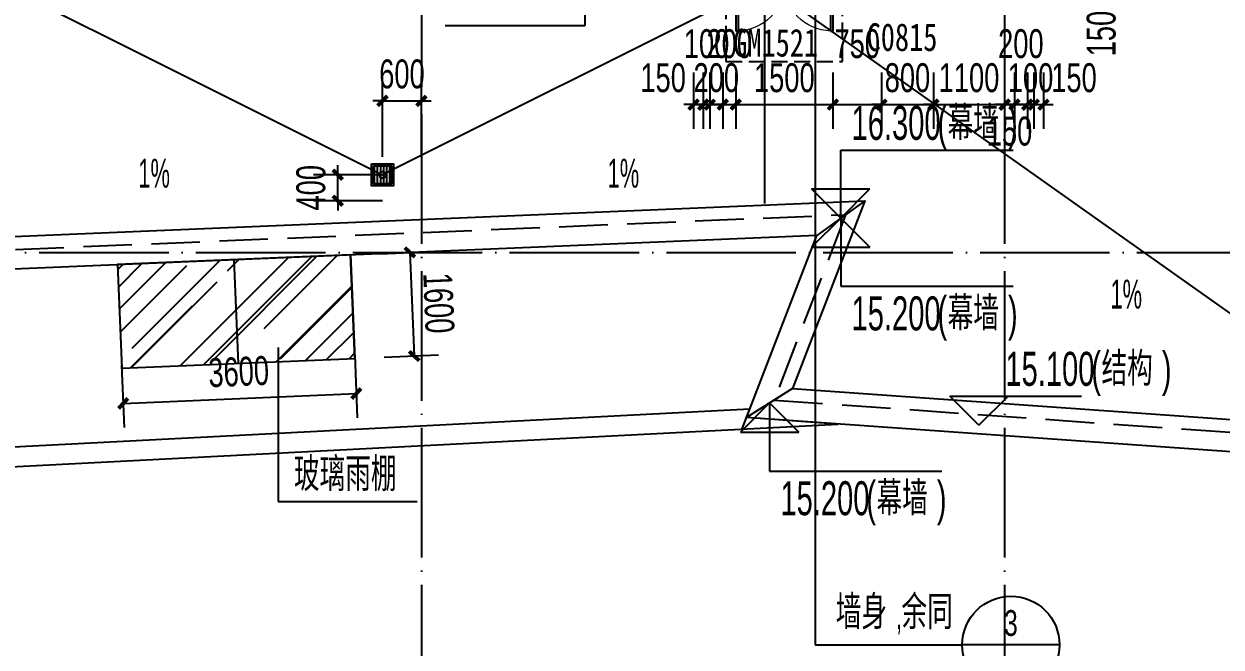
# Model space of a CAD drawing. Extents: x -409435 to 356702, y -107829 to 330904.
# Drawn here: x 71267 to 89739, y 261212 to 270828 of the extents above; entities that cross this region are included whole.
import ezdxf
from ezdxf.enums import TextEntityAlignment as Align
from ezdxf.xclip import XClip

# ---------------------------------------------------------------- set-up
doc = ezdxf.new("R2010")
doc.units = 0
doc.header["$LTSCALE"] = 1000
doc.header["$MEASUREMENT"] = 0
doc.header["$XCLIPFRAME"] = 0
doc.linetypes.add('104-14# 核心筒$0$DOTE', pattern=[2.42, 2, -0.2, 0.02, -0.2])
doc.linetypes.add('X-104 14#平面$0$DASH', pattern=[0.35, 0.25, -0.1])
for name, color, linetype in [('01-标注_尺寸', 124, 'Continuous'), ('01-标注_符号', 200, 'Continuous'), ('02-TEXT_标注', 130, 'Continuous'), ('104-14# 核心筒$0$A_AXIS-轴线', 36, '104-14# 核心筒$0$DOTE'), ('X-104 14#平面$0$01-标注_标高', 200, 'Continuous'), ('X-104 14#平面$0$01-标注_符号', 200, 'Continuous'), ('X-104 14#平面$0$02-TEXT_标注', 130, 'Continuous'), ('X-104 14#平面$0$02-TEXT_门窗', 151, 'Continuous'), ('X-104 14#平面$0$A-C_玻璃幕墙', 140, 'Continuous'), ('X-104 14#平面$0$A-C_窗', 140, 'Continuous'), ('X-104 14#平面$0$A-C_门', 150, 'Continuous'), ('X-104 14#平面$0$A-O_分水线', 127, 'Continuous'), ('X-104 14#平面$0$A-O_屋面', 201, 'Continuous'), ('X-104 14#平面$0$A-TECH_结构', 21, 'Continuous'), ('X-104 14#平面$0$EH_玻璃', 156, 'Continuous')]:
    doc.layers.add(name, color=color, linetype=linetype)
doc.styles.add('_TCH_DIM', font='ros.shx', dxfattribs={"width": 0.8, "height": 2, "bigfont": 'jd.shx'})
doc.styles.add('_TCH_DIM_T3', font='ros.shx', dxfattribs={"width": 0.705882, "bigfont": 'jd.shx'})
doc.styles.add('_TCH_LABEL', font='ros.shx', dxfattribs={"width": 0.8, "bigfont": 'jd.shx'})
doc.styles.add('X-104 14#平面$0$_TCH_DIM', font='ros.shx', dxfattribs={"width": 0.8, "bigfont": 'jd.shx'})
doc.styles.add('X-104 14#平面$0$_TCH_WINDOW', font='STXIHEI_0.TTF', dxfattribs={"width": 0.75, "height": 3.5})
doc.dimstyles.new('_TCH_ARCH&&150', dxfattribs={"dimtxt": 446.25, "dimasz": 150, "dimexe": 375, "dimexo": 450, "dimgap": 189.375, "dimtad": 1, "dimdec": 0, "dimzin": 0, "dimdsep": 46, "dimtxsty": '_TCH_DIM_T3', "dimblk": 'ARCHTICK', "dimcen": 0.09, "dimclrt": 7, "dimazin": 2, "dimtfac": 1, "dimtdec": 0, "dimtix": 1, "dimtmove": 2, "dimatfit": 3, "dimfxl": 0, "dimtolj": 1, "dimtzin": 0, "dimarcsym": 0})

# ---------------------------------------------------------------- blocks, each defined once
blk = doc.blocks.new('104-14# 核心筒')
at = {"layer": '104-14# 核心筒$0$A_AXIS-轴线'}
for p, q in [((77400, 317833.6), (77400, 259754.9)), ((86400, 317833.6), (86400, 259754.9)), ((59400, 267300), (120259.9, 267300))]:
    blk.add_line(p, q, dxfattribs=at)
blk = doc.blocks.new('X-104 14#平面$0$0000')
blk.add_line((41300, 2421), (35400, -529))
for points in [[(26400, 3971), (35400, -529)], [(41300, -969), (41300, 2421)], [(41300, 2421), (50400, -4029)]]:
    blk.add_lwpolyline(points)
blk = doc.blocks.new('X-104 14#平面$0$jtkjuyriuy')
h = blk.add_hatch()
h.set_pattern_fill('ANSI31', color=8, scale=30, angle=45)
h.set_pattern_definition([(90, (0, 0), (-47.625, 1e-14), [])])
h.paths.add_polyline_path([(-138, 138), (138, 138), (138, -138), (-138, -138)])
for points in [[(-168, 168), (168, 168), (168, -168), (-168, -168)], [(-138, 138), (138, 138), (138, -138), (-138, -138)]]:
    blk.add_lwpolyline(points, close=True)
blk = doc.blocks.new('X-104 14#平面$0$ddddllll')
at = {"layer": 'X-104 14#平面$0$A-O_分水线'}
blk.add_blockref('X-104 14#平面$0$jtkjuyriuy', (52500, -829), dxfattribs=at)
blk = doc.blocks.new('X-104 14#平面$0$000003333')
blk.add_circle((76800, 268500), 50)
blk = doc.blocks.new('X-104 14#平面$0$$DorLib2D$00000002')
for p, q in [((-0.5, 0), (-0.5, 0.4875)), ((-0.475, 0.4875), (-0.5, 0.4875)), ((-0.475, 0), (-0.475, 0.4875)), ((0.475, 0), (0.475, 0.4875)), ((0.475, 0.4875), (0.5, 0.4875)), ((0.5, 0), (0.5, 0.4875)), ((-0.5, 0), (-0.475, 0)), ((0.5, 0), (0.475, 0))]:
    blk.add_line(p, q)
at = {"lineweight": 13}
for centre, start, end in [((-0.4875, 0), 0, 88.53072), ((0.4875, 0), 91.46928, 180)]:
    blk.add_arc(centre, 0.4875, start, end, dxfattribs=at)
blk = doc.blocks.new('X-104 14#平面$0$$TCHSYS$WIN2D')
for p, q in [((-0.5, 0.5), (0.5, 0.5)), ((-0.5, 0.5), (-0.5, -0.5)), ((0.5, 0.5), (0.5, -0.5)), ((0.5, 0.167), (-0.5, 0.167)), ((0.5, -0.167), (-0.5, -0.167)), ((-0.5, -0.5), (0.5, -0.5))]:
    blk.add_line(p, q)
blk = doc.blocks.new('X-104 14#平面')
at = {"layer": 'X-104 14#平面$0$EH_玻璃'}
h = blk.add_hatch(dxfattribs=at)
h.set_pattern_fill('AR-RROOF', color=256, scale=600, angle=45)
h.set_pattern_definition([(45, (-59.95, 89097.5), (646.5784, 1724.2092), [11430, -1524, 3810, -762]), (45, (387.3, 90083.5), (-1255.44, 177.809), [2286, -251.46, 4572, -571.5]), (45, (-248.53, 89824.9), (2440.8336, 3162.8462), [6096, -1066.8, 3048, -762])])
h.paths.add_polyline_path([(72709.3, 267113.7), (72776.3, 265515.1), (76373.1, 265665.8), (76306.1, 267264.4)])
at = {"layer": 'X-104 14#平面$0$01-标注_标高'}
for p, q in [((83869.9, 267831.6), (83869.9, 268881.6)), ((83869.9, 268881.6), (86529.4, 268881.6)), ((83869.9, 267831.6), (83419.9, 268281.6)), ((83419.9, 268281.6), (84319.9, 268281.6)), ((83869.9, 267831.6), (84319.9, 268281.6)), ((83869.9, 267831.6), (83419.9, 267381.6)), ((83869.9, 267831.6), (84319.9, 267381.6)), ((83869.9, 267831.6), (83869.9, 266781.6)), ((83419.9, 267381.6), (84319.9, 267381.6)), ((83869.9, 266781.6), (86529.4, 266781.6)), ((86002.7, 264636), (85552.7, 265086)), ((85552.7, 265086), (87587.5, 265086)), ((86002.7, 264636), (86452.7, 265086)), ((82772.2, 264979.1), (82322.2, 264529.1)), ((82772.2, 264979.1), (83222.2, 264529.1)), ((82772.2, 264979.1), (82772.2, 263929.1)), ((82322.2, 264529.1), (83222.2, 264529.1)), ((82772.2, 263929.1), (85431.7, 263929.1))]:
    blk.add_line(p, q, dxfattribs=at)
at = {"layer": 'X-104 14#平面$0$01-标注_符号'}
for p, q in [((75190.4, 265836.6), (75190.4, 263461.1)), ((75190.4, 263461.1), (77334.9, 263461.1))]:
    blk.add_line(p, q, dxfattribs=at)
at = {"layer": 'X-104 14#平面$0$A-C_玻璃幕墙'}
blk.add_lwpolyline([(72709.3, 267113.7), (72776.3, 265515.1), (76373.1, 265665.8), (76306.1, 267264.4)], close=True, dxfattribs=at)
for points in [[(74507.7, 267189.1), (74574.7, 265590.5)], [(76306.1, 267264.4), (76373.1, 265665.8)]]:
    blk.add_lwpolyline(points, dxfattribs=at)
at = {"layer": 'X-104 14#平面$0$A-O_屋面'}
for points in [[(82349.8, 264577.4), (83499.8, 267565.9), (52926.6, 266284.7), (53491, 268939.8), (17309.3, 268308.2), (22065.4, 284894.6), (62738.3, 285920), (62307.5, 284891.2), (92265.6, 286255.1), (99426.9, 312025), (120741.8, 306094.6), (117562.9, 278400.5), (119297.3, 278014.5), (109062.3, 262867.9), (82417.6, 264753.6)], [(84240.1, 268097.3), (83499.8, 267565.9)], [(83126.9, 265204.7), (82417.6, 264753.6)]]:
    blk.add_lwpolyline(points, dxfattribs=at)
blk.add_lwpolyline([(83126.9, 265204.7), (108809.6, 263387.1), (118471.8, 277685.9), (117014.8, 278010.2), (120196.4, 305727.4), (99774.7, 311409.3), (92650.5, 285772.1), (61541.2, 284355.8), (61978.8, 285400.7), (22444.8, 284404), (17976.2, 268819.9), (54110.7, 269450.7), (53549.7, 266811.2), (84240.1, 268097.3)], close=True, dxfattribs=at)
at = {"layer": 'X-104 14#平面$0$A-O_屋面', "ltscale": 5}
blk.add_lwpolyline([(95099.4, 296471), (89096.5, 298141.2), (77166, 288800), (8392.2, 288800), (5790.4, 276559.6), (2660.3, 277224.9), (-2631.9, 278349.8), (-6009.8, 262458.3), (40178.1, 264474.9), (39845.1, 262383.6), (83828.3, 264653.8)], dxfattribs=at)
blk.add_lwpolyline([(2660.3, 277224.9), (-2631.9, 278349.8), (-6009.8, 262458.3), (40178.1, 264474.9), (39845.1, 262383.6), (83828.3, 264653.8), (82417.6, 264753.6), (82467.7, 264883.9), (40199.6, 262702.3), (40532.1, 264790.6), (-5635.8, 262774.9), (-2400.9, 277994), (2597.9, 276931.4)], close=True, dxfattribs=at)
at = {"layer": 'X-104 14#平面$0$A-O_屋面', "linetype": 'X-104 14#平面$0$DASH'}
blk.add_lwpolyline([(82100, 271150), (82100, 270250), (83900, 270250), (83900, 271150)], dxfattribs=at)
at = {"layer": 'X-104 14#平面$0$A-TECH_结构', "linetype": 'X-104 14#平面$0$DASH', "ltscale": 3}
blk.add_lwpolyline([(82843.2, 265024.2), (82843.2, 265024.2), (108910.7, 263179.4), (118802, 277817.3), (117234.1, 278166.3), (120414.6, 305874.3), (99635.5, 311655.6), (92496.6, 285965.3), (61847.8, 284570), (62282.6, 285608.4), (22293, 284600.3), (17709.4, 268615.2), (53862.8, 269246.3), (53300.5, 266600.6), (83944, 267884.8), (82843.2, 265024.2), (82843.2, 265024.2)], dxfattribs=at)
ref = blk.add_blockref('104-14# 核心筒', (0, 0))
XClip(ref).set_block_clipping_path([(-38664.3623821461, -25500), (139216.5485069363, 330900)])
for name, p in [('X-104 14#平面$0$ddddllll', (24300, 269328.8)), ('X-104 14#平面$0$000003333', (0, 0))]:
    blk.add_blockref(name, p)
at = {"layer": 'X-104 14#平面$0$A-C_窗'}
ref = blk.add_blockref('X-104 14#平面$0$$TCHSYS$WIN2D', (84900, 271450), dxfattribs=dict(at, xscale=800, yscale=-300, zscale=300))
ref.add_attrib('A', 'C0815', (84270, 270410.8), dxfattribs={"layer": 'X-104 14#平面$0$02-TEXT_门窗', "height": 428.14, "style": 'X-104 14#平面$0$_TCH_WINDOW', "width": 0.75})
at = {"layer": 'X-104 14#平面$0$A-C_门'}
ref = blk.add_blockref('X-104 14#平面$0$$DorLib2D$00000002', (83000, 271450), dxfattribs=dict(at, xscale=1500, yscale=-1500, zscale=300))
ref.add_attrib('A', 'GM1521', (82211, 270325.2), dxfattribs={"layer": 'X-104 14#平面$0$02-TEXT_门窗', "height": 428.14, "style": 'X-104 14#平面$0$_TCH_WINDOW', "width": 0.75})
at = {"layer": 'X-104 14#平面$0$A-O_分水线'}
blk.add_blockref('X-104 14#平面$0$0000', (41400, 269028.8), dxfattribs=at)
at = {"layer": 'X-104 14#平面$0$02-TEXT_标注', "style": 'X-104 14#平面$0$_TCH_DIM'}
for s, height, width, p in [('16.300', 525, 0.64, (84037.2, 269039.1)), ('(', 525, 0.64, (85363.4, 269039.1)), ('幕墙', 520.93, 0.8, (85520.2, 269039.1)), (')', 525, 0.64, (86451.4, 269039.1)), ('15.200', 525, 0.64, (84037.2, 266099.1)), ('(', 525, 0.64, (85363.4, 266099.1)), ('幕墙', 520.93, 0.8, (85520.2, 266099.1)), (')', 525, 0.64, (86451.4, 266099.1)), ('15.100', 525, 0.64, (86411.3, 265243.5)), ('(', 525, 0.64, (87737.5, 265243.5)), ('结构', 520.93, 0.8, (87894.3, 265243.5)), (')', 525, 0.64, (88825.5, 265243.5)), ('玻璃雨棚', 520.93, 0.8, (75432.3, 263618.6)), ('(', 525, 0.64, (84265.7, 263246.6)), ('幕墙', 520.93, 0.8, (84422.5, 263246.6)), (')', 525, 0.64, (85353.7, 263246.6)), ('15.200', 525, 0.64, (82939.5, 263246.6))]:
    blk.add_text(s, height=height, dxfattribs=dict(at, width=width)).set_placement(p)
blk = doc.blocks.new('_ArchTick')
at = {"color": 0, "linetype": 'ByBlock', "const_width": 0.4}
blk.add_lwpolyline([(-0.5, -0.5), (0.5, 0.5)], dxfattribs=at)
blk = doc.blocks.new('*D842')
at = {"layer": '01-标注_尺寸', "color": 0, "lineweight": -2, "transparency": 16777216}
for p, q in [((86850, 270078), (86850, 269208)), ((87000, 270078), (87000, 269208)), ((86850, 269583), (86700, 269583)), ((86850, 269583), (87000, 269583)), ((87000, 269583), (87150, 269583))]:
    blk.add_line(p, q, dxfattribs=at)
at = {"layer": 'Defpoints', "color": 0, "transparency": 16777216}
for p in [(86850, 270528), (87000, 270528), (87000, 269583)]:
    blk.add_point(p, dxfattribs=at)
at = {"layer": '01-标注_尺寸', "color": 0, "lineweight": -2, "transparency": 16777216, "xscale": 150, "yscale": 150, "zscale": 150}
blk.add_blockref('_ArchTick', (86850, 269583), dxfattribs=at)
at = {"layer": '01-标注_尺寸', "color": 0, "lineweight": -2, "transparency": 16777216, "xscale": 150, "yscale": 150, "zscale": 150, "rotation": 180}
blk.add_blockref('_ArchTick', (87000, 269583), dxfattribs=at)
at = {"layer": '01-标注_尺寸', "color": 7, "transparency": 16777216, "insert": (87470, 269996), "char_height": 446.2, "attachment_point": 5, "style": '_TCH_DIM_T3'}
blk.add_mtext('\\A1;150', dxfattribs=at)
blk = doc.blocks.new('*D843')
at = {"layer": '01-标注_尺寸', "color": 0, "lineweight": -2, "transparency": 16777216}
for p, q in [((86750, 270078), (86750, 269208)), ((86850, 270078), (86850, 269208)), ((86750, 269583), (86600, 269583)), ((86750, 269583), (86850, 269583)), ((86850, 269583), (87000, 269583))]:
    blk.add_line(p, q, dxfattribs=at)
at = {"layer": 'Defpoints', "color": 0, "transparency": 16777216}
for p in [(86750, 270528), (86850, 270528), (86850, 269583)]:
    blk.add_point(p, dxfattribs=at)
at = {"layer": '01-标注_尺寸', "color": 0, "lineweight": -2, "transparency": 16777216, "xscale": 150, "yscale": 150, "zscale": 150}
blk.add_blockref('_ArchTick', (86750, 269583), dxfattribs=at)
at = {"layer": '01-标注_尺寸', "color": 0, "lineweight": -2, "transparency": 16777216, "xscale": 150, "yscale": 150, "zscale": 150, "rotation": 180}
blk.add_blockref('_ArchTick', (86850, 269583), dxfattribs=at)
at = {"layer": '01-标注_尺寸', "color": 7, "transparency": 16777216, "insert": (86800, 269996), "char_height": 446.2, "attachment_point": 5, "style": '_TCH_DIM_T3'}
blk.add_mtext('\\A1;100', dxfattribs=at)
blk = doc.blocks.new('*D844')
at = {"layer": '01-标注_尺寸', "color": 0, "lineweight": -2, "transparency": 16777216}
for p, q in [((86550, 270078), (86550, 269208)), ((86750, 270078), (86750, 269208)), ((86550, 269583), (86400, 269583)), ((86550, 269583), (86750, 269583)), ((86750, 269583), (86900, 269583))]:
    blk.add_line(p, q, dxfattribs=at)
at = {"layer": 'Defpoints', "color": 0, "transparency": 16777216}
for p in [(86550, 270528), (86750, 270528), (86750, 269583)]:
    blk.add_point(p, dxfattribs=at)
at = {"layer": '01-标注_尺寸', "color": 0, "lineweight": -2, "transparency": 16777216, "xscale": 150, "yscale": 150, "zscale": 150}
blk.add_blockref('_ArchTick', (86550, 269583), dxfattribs=at)
at = {"layer": '01-标注_尺寸', "color": 0, "lineweight": -2, "transparency": 16777216, "xscale": 150, "yscale": 150, "zscale": 150, "rotation": 180}
blk.add_blockref('_ArchTick', (86750, 269583), dxfattribs=at)
at = {"layer": '01-标注_尺寸', "color": 7, "transparency": 16777216, "insert": (86650, 270521), "char_height": 446.2, "attachment_point": 5, "style": '_TCH_DIM_T3'}
blk.add_mtext('\\A1;200', dxfattribs=at)
blk = doc.blocks.new('*D845')
at = {"layer": '01-标注_尺寸', "color": 0, "lineweight": -2, "transparency": 16777216}
for p, q in [((86400, 270078), (86400, 269208)), ((86550, 270078), (86550, 269208)), ((86400, 269583), (86250, 269583)), ((86400, 269583), (86550, 269583)), ((86550, 269583), (86700, 269583))]:
    blk.add_line(p, q, dxfattribs=at)
at = {"layer": 'Defpoints', "color": 0, "transparency": 16777216}
for p in [(86400, 270528), (86550, 270528), (86550, 269583)]:
    blk.add_point(p, dxfattribs=at)
at = {"layer": '01-标注_尺寸', "color": 0, "lineweight": -2, "transparency": 16777216, "xscale": 150, "yscale": 150, "zscale": 150}
blk.add_blockref('_ArchTick', (86400, 269583), dxfattribs=at)
at = {"layer": '01-标注_尺寸', "color": 0, "lineweight": -2, "transparency": 16777216, "xscale": 150, "yscale": 150, "zscale": 150, "rotation": 180}
blk.add_blockref('_ArchTick', (86550, 269583), dxfattribs=at)
at = {"layer": '01-标注_尺寸', "color": 7, "transparency": 16777216, "insert": (86475, 269171), "char_height": 446.2, "attachment_point": 5, "style": '_TCH_DIM_T3'}
blk.add_mtext('\\A1;150', dxfattribs=at)
blk = doc.blocks.new('*D846')
at = {"layer": '01-标注_尺寸', "color": 0, "lineweight": -2, "transparency": 16777216}
for p, q in [((85300, 270078), (85300, 269208)), ((86400, 270078), (86400, 269208)), ((85300, 269583), (85150, 269583)), ((85300, 269583), (86400, 269583)), ((86400, 269583), (86550, 269583))]:
    blk.add_line(p, q, dxfattribs=at)
at = {"layer": 'Defpoints', "color": 0, "transparency": 16777216}
for p in [(85300, 270528), (86400, 270528), (86400, 269583)]:
    blk.add_point(p, dxfattribs=at)
at = {"layer": '01-标注_尺寸', "color": 0, "lineweight": -2, "transparency": 16777216, "xscale": 150, "yscale": 150, "zscale": 150}
blk.add_blockref('_ArchTick', (85300, 269583), dxfattribs=at)
at = {"layer": '01-标注_尺寸', "color": 0, "lineweight": -2, "transparency": 16777216, "xscale": 150, "yscale": 150, "zscale": 150, "rotation": 180}
blk.add_blockref('_ArchTick', (86400, 269583), dxfattribs=at)
at = {"layer": '01-标注_尺寸', "color": 7, "transparency": 16777216, "insert": (85850, 269996), "char_height": 446.2, "attachment_point": 5, "style": '_TCH_DIM_T3'}
blk.add_mtext('\\A1;1100', dxfattribs=at)
blk = doc.blocks.new('*D847')
at = {"layer": '01-标注_尺寸', "color": 0, "lineweight": -2, "transparency": 16777216}
for p, q in [((84500, 270078), (84500, 269208)), ((85300, 270078), (85300, 269208)), ((84500, 269583), (84350, 269583)), ((84500, 269583), (85300, 269583)), ((85300, 269583), (85450, 269583))]:
    blk.add_line(p, q, dxfattribs=at)
at = {"layer": 'Defpoints', "color": 0, "transparency": 16777216}
for p in [(84500, 270528), (85300, 270528), (85300, 269583)]:
    blk.add_point(p, dxfattribs=at)
at = {"layer": '01-标注_尺寸', "color": 0, "lineweight": -2, "transparency": 16777216, "xscale": 150, "yscale": 150, "zscale": 150}
blk.add_blockref('_ArchTick', (84500, 269583), dxfattribs=at)
at = {"layer": '01-标注_尺寸', "color": 0, "lineweight": -2, "transparency": 16777216, "xscale": 150, "yscale": 150, "zscale": 150, "rotation": 180}
blk.add_blockref('_ArchTick', (85300, 269583), dxfattribs=at)
at = {"layer": '01-标注_尺寸', "color": 7, "transparency": 16777216, "insert": (84900, 269996), "char_height": 446.2, "attachment_point": 5, "style": '_TCH_DIM_T3'}
blk.add_mtext('\\A1;800', dxfattribs=at)
blk = doc.blocks.new('*D848')
at = {"layer": '01-标注_尺寸', "color": 0, "lineweight": -2, "transparency": 16777216}
for p, q in [((83750, 270078), (83750, 269208)), ((84500, 270078), (84500, 269208)), ((83750, 269583), (84500, 269583))]:
    blk.add_line(p, q, dxfattribs=at)
at = {"layer": 'Defpoints', "color": 0, "transparency": 16777216}
for p in [(83750, 270528), (84500, 270528), (84500, 269583)]:
    blk.add_point(p, dxfattribs=at)
at = {"layer": '01-标注_尺寸', "color": 0, "lineweight": -2, "transparency": 16777216, "xscale": 150, "yscale": 150, "zscale": 150, "rotation": 180}
blk.add_blockref('_ArchTick', (83750, 269583), dxfattribs=at)
at = {"layer": '01-标注_尺寸', "color": 0, "lineweight": -2, "transparency": 16777216, "xscale": 150, "yscale": 150, "zscale": 150}
blk.add_blockref('_ArchTick', (84500, 269583), dxfattribs=at)
at = {"layer": '01-标注_尺寸', "color": 7, "transparency": 16777216, "insert": (84125, 270521), "char_height": 446.2, "attachment_point": 5, "style": '_TCH_DIM_T3'}
blk.add_mtext('\\A1;750', dxfattribs=at)
blk = doc.blocks.new('*D849')
at = {"layer": '01-标注_尺寸', "color": 0, "lineweight": -2, "transparency": 16777216}
for p, q in [((82250, 270078), (82250, 269208)), ((83750, 270078), (83750, 269208)), ((82250, 269583), (83750, 269583))]:
    blk.add_line(p, q, dxfattribs=at)
at = {"layer": 'Defpoints', "color": 0, "transparency": 16777216}
for p in [(82250, 270528), (83750, 270528), (83750, 269583)]:
    blk.add_point(p, dxfattribs=at)
at = {"layer": '01-标注_尺寸', "color": 0, "lineweight": -2, "transparency": 16777216, "xscale": 150, "yscale": 150, "zscale": 150, "rotation": 180}
blk.add_blockref('_ArchTick', (82250, 269583), dxfattribs=at)
at = {"layer": '01-标注_尺寸', "color": 0, "lineweight": -2, "transparency": 16777216, "xscale": 150, "yscale": 150, "zscale": 150}
blk.add_blockref('_ArchTick', (83750, 269583), dxfattribs=at)
at = {"layer": '01-标注_尺寸', "color": 7, "transparency": 16777216, "insert": (83000, 269996), "char_height": 446.2, "attachment_point": 5, "style": '_TCH_DIM_T3'}
blk.add_mtext('\\A1;1500', dxfattribs=at)
blk = doc.blocks.new('*D850')
at = {"layer": '01-标注_尺寸', "color": 0, "lineweight": -2, "transparency": 16777216}
for p, q in [((82050, 270078), (82050, 269208)), ((82250, 270078), (82250, 269208)), ((82050, 269583), (81900, 269583)), ((82050, 269583), (82250, 269583)), ((82250, 269583), (82400, 269583))]:
    blk.add_line(p, q, dxfattribs=at)
at = {"layer": 'Defpoints', "color": 0, "transparency": 16777216}
for p in [(82050, 270528), (82250, 270528), (82250, 269583)]:
    blk.add_point(p, dxfattribs=at)
at = {"layer": '01-标注_尺寸', "color": 0, "lineweight": -2, "transparency": 16777216, "xscale": 150, "yscale": 150, "zscale": 150}
blk.add_blockref('_ArchTick', (82050, 269583), dxfattribs=at)
at = {"layer": '01-标注_尺寸', "color": 0, "lineweight": -2, "transparency": 16777216, "xscale": 150, "yscale": 150, "zscale": 150, "rotation": 180}
blk.add_blockref('_ArchTick', (82250, 269583), dxfattribs=at)
at = {"layer": '01-标注_尺寸', "color": 7, "transparency": 16777216, "insert": (82150, 270521), "char_height": 446.2, "attachment_point": 5, "style": '_TCH_DIM_T3'}
blk.add_mtext('\\A1;200', dxfattribs=at)
blk = doc.blocks.new('*D851')
at = {"layer": '01-标注_尺寸', "color": 0, "lineweight": -2, "transparency": 16777216}
for p, q in [((81850, 270078), (81850, 269208)), ((82050, 270078), (82050, 269208)), ((81850, 269583), (81700, 269583)), ((81850, 269583), (82050, 269583)), ((82050, 269583), (82200, 269583))]:
    blk.add_line(p, q, dxfattribs=at)
at = {"layer": 'Defpoints', "color": 0, "transparency": 16777216}
for p in [(81850, 270528), (82050, 270528), (82050, 269583)]:
    blk.add_point(p, dxfattribs=at)
at = {"layer": '01-标注_尺寸', "color": 0, "lineweight": -2, "transparency": 16777216, "xscale": 150, "yscale": 150, "zscale": 150}
blk.add_blockref('_ArchTick', (81850, 269583), dxfattribs=at)
at = {"layer": '01-标注_尺寸', "color": 0, "lineweight": -2, "transparency": 16777216, "xscale": 150, "yscale": 150, "zscale": 150, "rotation": 180}
blk.add_blockref('_ArchTick', (82050, 269583), dxfattribs=at)
at = {"layer": '01-标注_尺寸', "color": 7, "transparency": 16777216, "insert": (81950, 269996), "char_height": 446.2, "attachment_point": 5, "style": '_TCH_DIM_T3'}
blk.add_mtext('\\A1;200', dxfattribs=at)
blk = doc.blocks.new('*D852')
at = {"layer": '01-标注_尺寸', "color": 0, "lineweight": -2, "transparency": 16777216}
for p, q in [((81750, 270078), (81750, 269208)), ((81850, 270078), (81850, 269208)), ((81750, 269583), (81600, 269583)), ((81750, 269583), (81850, 269583)), ((81850, 269583), (82000, 269583))]:
    blk.add_line(p, q, dxfattribs=at)
at = {"layer": 'Defpoints', "color": 0, "transparency": 16777216}
for p in [(81750, 270528), (81850, 270528), (81850, 269583)]:
    blk.add_point(p, dxfattribs=at)
at = {"layer": '01-标注_尺寸', "color": 0, "lineweight": -2, "transparency": 16777216, "xscale": 150, "yscale": 150, "zscale": 150}
blk.add_blockref('_ArchTick', (81750, 269583), dxfattribs=at)
at = {"layer": '01-标注_尺寸', "color": 0, "lineweight": -2, "transparency": 16777216, "xscale": 150, "yscale": 150, "zscale": 150, "rotation": 180}
blk.add_blockref('_ArchTick', (81850, 269583), dxfattribs=at)
at = {"layer": '01-标注_尺寸', "color": 7, "transparency": 16777216, "insert": (81800, 270521), "char_height": 446.2, "attachment_point": 5, "style": '_TCH_DIM_T3'}
blk.add_mtext('\\A1;100', dxfattribs=at)
blk = doc.blocks.new('*D853')
at = {"layer": '01-标注_尺寸', "color": 0, "lineweight": -2, "transparency": 16777216}
for p, q in [((81600, 270078), (81600, 269208)), ((81750, 270078), (81750, 269208)), ((81600, 269583), (81450, 269583)), ((81600, 269583), (81750, 269583)), ((81750, 269583), (81900, 269583))]:
    blk.add_line(p, q, dxfattribs=at)
at = {"layer": 'Defpoints', "color": 0, "transparency": 16777216}
for p in [(81600, 270528), (81750, 270528), (81750, 269583)]:
    blk.add_point(p, dxfattribs=at)
at = {"layer": '01-标注_尺寸', "color": 0, "lineweight": -2, "transparency": 16777216, "xscale": 150, "yscale": 150, "zscale": 150}
blk.add_blockref('_ArchTick', (81600, 269583), dxfattribs=at)
at = {"layer": '01-标注_尺寸', "color": 0, "lineweight": -2, "transparency": 16777216, "xscale": 150, "yscale": 150, "zscale": 150, "rotation": 180}
blk.add_blockref('_ArchTick', (81750, 269583), dxfattribs=at)
at = {"layer": '01-标注_尺寸', "color": 7, "transparency": 16777216, "insert": (81130, 269996), "char_height": 446.2, "attachment_point": 5, "style": '_TCH_DIM_T3'}
blk.add_mtext('\\A1;150', dxfattribs=at)
blk = doc.blocks.new('*D860')
at = {"layer": '01-标注_尺寸', "color": 0, "lineweight": -2, "transparency": 16777216}
for p, q in [((88304, 271300), (88304, 271450)), ((87547, 271300), (88679, 271300)), ((88304, 271150), (88304, 271300)), ((87547, 271150), (88679, 271150)), ((88304, 271150), (88304, 271000))]:
    blk.add_line(p, q, dxfattribs=at)
at = {"layer": 'Defpoints', "color": 0, "transparency": 16777216}
for p in [(87097, 271300), (88304, 271300), (87097, 271150)]:
    blk.add_point(p, dxfattribs=at)
at = {"layer": '01-标注_尺寸', "color": 0, "lineweight": -2, "transparency": 16777216, "xscale": 150, "yscale": 150, "zscale": 150}
for p, rotation in [((88304, 271300), 270), ((88304, 271150), 90)]:
    blk.add_blockref('_ArchTick', p, dxfattribs=dict(at, rotation=rotation))
at = {"layer": '01-标注_尺寸', "color": 7, "transparency": 16777216, "insert": (87892, 270680), "char_height": 446.2, "attachment_point": 5, "rotation": 90, "style": '_TCH_DIM_T3'}
blk.add_mtext('\\A1;150', dxfattribs=at)
blk = doc.blocks.new('*D2083')
at = {"layer": '01-标注_尺寸', "color": 0, "lineweight": -2, "transparency": 16777216}
for p, q in [((76800, 268779), (76800, 270016)), ((77400, 268779), (77400, 270016)), ((76800, 269641), (76650, 269641)), ((76800, 269641), (77400, 269641)), ((77400, 269641), (77550, 269641))]:
    blk.add_line(p, q, dxfattribs=at)
at = {"layer": 'Defpoints', "color": 0, "transparency": 16777216}
for p in [(77400, 269641), (76800, 268329), (77400, 268329)]:
    blk.add_point(p, dxfattribs=at)
at = {"layer": '01-标注_尺寸', "color": 0, "lineweight": -2, "transparency": 16777216, "xscale": 150, "yscale": 150, "zscale": 150}
blk.add_blockref('_ArchTick', (76800, 269641), dxfattribs=at)
at = {"layer": '01-标注_尺寸', "color": 0, "lineweight": -2, "transparency": 16777216, "xscale": 150, "yscale": 150, "zscale": 150, "rotation": 180}
blk.add_blockref('_ArchTick', (77400, 269641), dxfattribs=at)
at = {"layer": '01-标注_尺寸', "color": 7, "transparency": 16777216, "insert": (77100, 270054), "char_height": 446.2, "attachment_point": 5, "style": '_TCH_DIM_T3'}
blk.add_mtext('\\A1;600', dxfattribs=at)
blk = doc.blocks.new('*D2374')
at = {"layer": '01-标注_尺寸', "color": 0, "lineweight": -2, "transparency": 16777216}
for p, q in [((76109, 268500), (76109, 268650)), ((76800, 268500), (75734, 268500)), ((76109, 268100), (76109, 268500)), ((76800, 268100), (75734, 268100)), ((76109, 268100), (76109, 267950))]:
    blk.add_line(p, q, dxfattribs=at)
at = {"layer": 'Defpoints', "color": 0, "transparency": 16777216}
for p in [(76109, 268500), (77250, 268500), (77250, 268100)]:
    blk.add_point(p, dxfattribs=at)
at = {"layer": '01-标注_尺寸', "color": 0, "lineweight": -2, "transparency": 16777216, "xscale": 150, "yscale": 150, "zscale": 150}
for p, rotation in [((76109, 268500), 270), ((76109, 268100), 90)]:
    blk.add_blockref('_ArchTick', p, dxfattribs=dict(at, rotation=rotation))
at = {"layer": '01-标注_尺寸', "color": 7, "transparency": 16777216, "insert": (75696, 268300), "char_height": 446.2, "attachment_point": 5, "rotation": 90, "style": '_TCH_DIM_T3'}
blk.add_mtext('\\A1;400', dxfattribs=at)
blk = doc.blocks.new('*D2465')
at = {"layer": '01-标注_尺寸', "color": 0, "lineweight": -2, "transparency": 16777216}
for p, q in [((76371, 265716), (76411, 264750)), ((72774, 265565), (72815, 264599)), ((72799, 264973), (76396, 265124))]:
    blk.add_line(p, q, dxfattribs=at)
at = {"layer": 'Defpoints', "color": 0, "transparency": 16777216}
for p in [(72755, 266015), (76352, 266165), (76396, 265124)]:
    blk.add_point(p, dxfattribs=at)
at = {"layer": '01-标注_尺寸', "color": 0, "lineweight": -2, "transparency": 16777216, "xscale": 150, "yscale": 150, "zscale": 150}
for p, rotation in [((72799, 264973), 182.3996142022607), ((76396, 265124), 2.399614202260661)]:
    blk.add_blockref('_ArchTick', p, dxfattribs=dict(at, rotation=rotation))
at = {"layer": '01-标注_尺寸', "color": 7, "transparency": 16777216, "insert": (74580, 265461), "char_height": 446.2, "attachment_point": 5, "rotation": 2.3996, "style": '_TCH_DIM_T3'}
blk.add_mtext('\\A1;3600', dxfattribs=at)
blk = doc.blocks.new('*D2466')
at = {"layer": '01-标注_尺寸', "color": 0, "lineweight": -2, "transparency": 16777216}
for p, q in [((76756, 267283), (77596, 267318)), ((77222, 267303), (77289, 265704)), ((76823, 265685), (77663, 265720))]:
    blk.add_line(p, q, dxfattribs=at)
at = {"layer": 'Defpoints', "color": 0, "transparency": 16777216}
for p in [(76306, 267264), (76373, 265666), (77289, 265704)]:
    blk.add_point(p, dxfattribs=at)
at = {"layer": '01-标注_尺寸', "color": 0, "lineweight": -2, "transparency": 16777216, "xscale": 150, "yscale": 150, "zscale": 150}
for p, rotation in [((77222, 267303), 92.39961420226342), ((77289, 265704), 272.3996142022634)]:
    blk.add_blockref('_ArchTick', p, dxfattribs=dict(at, rotation=rotation))
at = {"layer": '01-标注_尺寸', "color": 7, "transparency": 16777216, "insert": (77667, 266521), "char_height": 446.2, "attachment_point": 5, "rotation": 272.3996, "style": '_TCH_DIM_T3'}
blk.add_mtext('\\A1;1600', dxfattribs=at)

msp = doc.modelspace()

# ---------------------------------------------------------------- linework, layer by layer
at = {"layer": '01-标注_符号'}
for p, q in [((79922.5, 281116.8), (79922.5, 270799.5)), ((79922.5, 276363.1), (79922.5, 270799.5)), ((79922.5, 274461.7), (79922.5, 270799.5)), ((83474.7, 271752.9), (83474.7, 261246.7)), ((79922.5, 270799.5), (77764.1, 270799.5)), ((83474.7, 261246.7), (85746.4, 261246.7)), ((87246.4, 261246.7), (85746.4, 261246.7))]:
    msp.add_line(p, q, dxfattribs=at)
for points in [[(72732.2, 268144, 0, 0, 0), (73329.3, 268144, 120, 0, 0), (73779.3, 268144, 0, 0, 0)], [(80867.8, 268144, 0, 0, 0), (80270.7, 268144, 120, 0, 0), (79820.7, 268144, 0, 0, 0)], [(87732.2, 266278.1, 0, 0, 0), (88329.3, 266278.1, 120, 0, 0), (88779.3, 266278.1, 0, 0, 0)]]:
    msp.add_lwpolyline(points, format="xyseb", dxfattribs=at)
msp.add_circle((86496.4, 261246.7), 750, dxfattribs=at)

# ---------------------------------------------------------------- block references
msp.add_blockref('X-104 14#平面', (0, 0))

# ---------------------------------------------------------------- texts
at = {"layer": '02-TEXT_标注', "style": '_TCH_DIM'}
for s, height, width, p in [('1%%%', 446.25, 0.564706, (73032.4, 268301.5)), ('1%%%', 446.25, 0.564706, (80273.6, 268301.5)), ('1%%%', 446.25, 0.564706, (88032.4, 266435.6)), ('墙身', 520.93, 0.8, (83792.4, 261489.2)), ('余同', 520.93, 0.8, (84807.5, 261489.2)), (',', 446.2, 0.564706, (84723.5, 261489.2))]:
    msp.add_text(s, height=height, dxfattribs=dict(at, width=width)).set_placement(p)
at = {"layer": '02-TEXT_标注', "style": '_TCH_LABEL', "width": 1.428571}
msp.add_text('3', height=397.6, dxfattribs=at).set_placement((86390.4, 261384.7), (86602.5, 261384.7), align=Align.FIT)

# ---------------------------------------------------------------- dimensions: what is measured, and where the dimension line sits
at = {"layer": '01-标注_尺寸'}
for base, p1, p2, angle, picture, middle in [((88304.4, 271300), (87097, 271150), (87097, 271300), 90, '*D860', (87891.9, 270680.2)), ((81850, 269583.1), (81750, 270528), (81850, 270528), 0, '*D852', (81800, 270520.6)), ((82250, 269583.1), (82050, 270528), (82250, 270528), 0, '*D850', (82150, 270520.6)), ((84500, 269583.1), (83750, 270528), (84500, 270528), 0, '*D848', (84125, 270520.6)), ((86750, 269583.1), (86550, 270528), (86750, 270528), 0, '*D844', (86650, 270520.6)), ((81750, 269583.1), (81600, 270528), (81750, 270528), 0, '*D853', (81130.2, 269995.6)), ((86550, 269583.1), (86400, 270528), (86550, 270528), 0, '*D845', (86475, 269170.6)), ((87000, 269583.1), (86850, 270528), (87000, 270528), 0, '*D842', (87469.8, 269995.6))]:
    dim = msp.add_linear_dim(base=base, p1=p1, p2=p2, angle=angle, dimstyle='_TCH_ARCH&&150', dxfattribs=at)
    dim.commit()
    dim.dimension.update_dxf_attribs({"geometry": picture, "text_midpoint": middle, "dimtype": 161})
for p1, p2, distance, picture, middle in [((81850, 270528), (82050, 270528), -944.9, '*D851', (81950, 269995.6)), ((82250, 270528), (83750, 270528), -944.9, '*D849', (83000, 269995.6)), ((84500, 270528), (85300, 270528), -944.9, '*D847', (84900, 269995.6)), ((85300, 270528), (86400, 270528), -944.9, '*D846', (85850, 269995.6)), ((86750, 270528), (86850, 270528), -944.9, '*D843', (86800, 269995.6)), ((76800, 268328.8), (77400, 268328.8), 1312.4, '*D2083', (77100, 270053.7)), ((77250, 268100), (77250, 268500), 1141.2, '*D2374', (75696.3, 268300)), ((76306.1, 267264.4), (76373.1, 265665.8), 916.3, '*D2466', (77667.2, 266520.8)), ((72755.3, 266014.7), (76352.2, 266165.4), -1042.1, '*D2465', (74580.1, 265461))]:
    dim = msp.add_aligned_dim(p1=p1, p2=p2, distance=distance, dimstyle='_TCH_ARCH&&150', dxfattribs=at)
    dim.commit()
    dim.dimension.update_dxf_attribs({"geometry": picture, "text_midpoint": middle})

doc.saveas('drawing.dxf')
